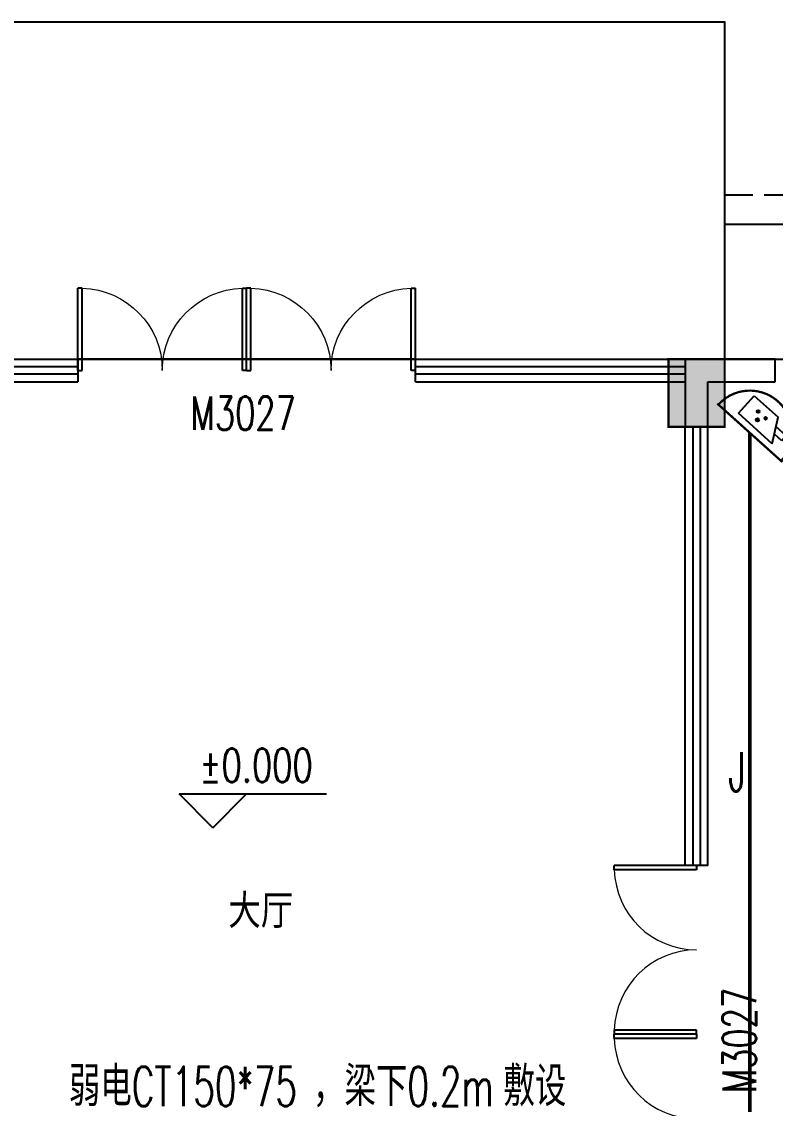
# Model space of a CAD drawing. Extents: x -6243262 to 3079315, y -2914302 to 172723.
# Drawn here: x -5821881 to -5815181, y -777382 to -767724 of the extents above; entities that cross this region are included whole.
import ezdxf
from ezdxf.enums import TextEntityAlignment as Align

# ---------------------------------------------------------------- set-up
doc = ezdxf.new("R2010")
doc.units = 0
doc.header["$LTSCALE"] = 1000
doc.linetypes.add('DASH', pattern=[0.35, 0.25, -0.1])
for name, color, linetype in [('0-柱网', 2, 'Continuous'), ('DIM_ELEV', 3, 'Continuous'), ('EQUIP-安防', 3, 'Continuous'), ('PUB_TEXT', 7, 'Continuous'), ('TEL_TEXT', 7, 'Continuous'), ('WALL', 9, 'Continuous'), ('WINDOW', 4, 'Continuous'), ('WINDOW_TEXT', 7, 'Continuous'), ('WIRE-通讯', 4, 'Continuous')]:
    doc.layers.add(name, color=color, linetype=linetype)
doc.styles.add('-宋体', font='', dxfattribs={"width": 0.8})
doc.styles.add('_TCH_DIM', font='SIMPLEX', dxfattribs={"bigfont": 'GBCBIG'})
doc.styles.add('_TCH_WINDOW', font='SIMPLEX', dxfattribs={"height": 3.5, "bigfont": 'GBCBIG'})
doc.styles.add('_TEL_DIM', font='SIMPLEX', dxfattribs={"width": 0.8, "height": 3.5, "bigfont": 'HZTXT'})
doc.styles.get('-宋体').set_extended_font_data('SimSun')

# ---------------------------------------------------------------- blocks, each defined once
blk = doc.blocks.new('1#柱网')
at = {"layer": '0-柱网'}
blk.add_hatch(color=0, dxfattribs=at).paths.add_polyline_path([(517855, 93967.2), (517855, 93367.2), (518355, 93367.2), (518355, 93967.2)])
at = {"layer": '0-柱网', "color": 0, "const_width": 20}
blk.add_lwpolyline([(517855, 93967.2), (517855, 93367.2), (518355, 93367.2), (518355, 93967.2), (517855, 93967.2)], dxfattribs=at)
blk = doc.blocks.new('$DorLib2D$00000002')
at = {"color": 0}
for p, q in [((-0.5, 0), (-0.5, 0.4875)), ((-0.475, 0.4875), (-0.5, 0.4875)), ((-0.475, 0), (-0.475, 0.4875)), ((0.475, 0), (0.475, 0.4875)), ((0.475, 0.4875), (0.5, 0.4875)), ((0.5, 0), (0.5, 0.4875)), ((-0.5, 0), (-0.475, 0)), ((0.5, 0), (0.475, 0))]:
    blk.add_line(p, q, dxfattribs=at)
at = {"color": 0, "lineweight": 13}
for centre, start, end in [((-0.4875, 0), 0, 88.53072), ((0.4875, 0), 91.46928, 180)]:
    blk.add_arc(centre, 0.4875, start, end, dxfattribs=at)
blk = doc.blocks.new('$WINLIB2D$00000001')
at = {"color": 0}
for points in [[(-0.5, 0.5), (-0.5, -0.5)], [(-0.5, 0.5), (0.5, 0.5)], [(0.5, -0.5), (0.5, 0.5)], [(0.5, 0.1667), (-0.5, 0.1667)], [(0.5, -0.1667), (-0.5, -0.1667)], [(-0.5, -0.5), (0.5, -0.5)]]:
    blk.add_lwpolyline(points, dxfattribs=at)
blk = doc.blocks.new('45645')
at = {"color": 8}
for points in [[(1310758.9, -1128913.4), (1310758.9, -1125913.4), (1319258.9, -1125913.4), (1319258.9, -1128913.4)], [(1319258.9, -1127713.4), (1336308.9, -1127713.4), (1336308.9, -1144313.4), (1320308.9, -1144313.4), (1320308.9, -1145813.4), (1314708.9, -1145813.4), (1314708.9, -1144313.4), (1299308.9, -1144313.4), (1299308.9, -1145813.4), (1293708.9, -1145813.4), (1293708.9, -1127713.4), (1310758.9, -1127713.4)]]:
    blk.add_lwpolyline(points, dxfattribs=at)
at = {"color": 8, "linetype": 'DASH'}
blk.add_lwpolyline([(1319258.9, -1127453.4), (1337330.3, -1127453.4)], dxfattribs=at)
at = {"color": 8}
blk.add_lwpolyline([(1294908.9, -1128913.4), (1335108.9, -1128913.4), (1335108.9, -1143113.4), (1319108.9, -1143113.4), (1319108.9, -1144613.4), (1315908.9, -1144613.4), (1315908.9, -1143113.4), (1298108.9, -1143113.4), (1298108.9, -1144613.4), (1294908.9, -1144613.4)], close=True, dxfattribs=at)
at = {"layer": 'DIM_ELEV', "color": 8}
for p, q in [((1314708.3, -1133077.3), (1314408.3, -1132777.3)), ((1314408.3, -1132777.3), (1315718.1, -1132777.3)), ((1314708.3, -1133077.3), (1315008.3, -1132777.3))]:
    blk.add_line(p, q, dxfattribs=at)
at = {"layer": 'WALL', "color": 8}
for p, q in [((1319008.9, -1128913.4), (1318908.9, -1128913.4)), ((1318908.9, -1128913.4), (1318908.9, -1129113.4)), ((1319708.9, -1128913.4), (1319008.9, -1128913.4)), ((1319708.9, -1129113.4), (1319708.9, -1128913.4)), ((1318908.9, -1129113.4), (1318908.9, -1129513.4)), ((1319108.9, -1129113.4), (1319708.9, -1129113.4)), ((1319108.9, -1129513.4), (1319108.9, -1129113.4)), ((1318908.9, -1129513.4), (1319108.9, -1129513.4))]:
    blk.add_line(p, q, dxfattribs=at)
at = {"layer": 'WINDOW', "color": 8}
for p, q in [((1315008.9, -1128913.4), (1313508.9, -1128913.4)), ((1316508.9, -1128913.4), (1315008.9, -1128913.4))]:
    blk.add_line(p, q, dxfattribs=at)
at = {"layer": '0-柱网', "color": 8}
blk.add_blockref('1#柱网', (800903.9, -1222880.6), dxfattribs=at)
at = {"layer": 'WINDOW', "color": 8}
ref = blk.add_blockref('$DorLib2D$00000002', (1314258.9, -1129013.4), dxfattribs=dict(at, xscale=1500, yscale=-1500, zscale=1500, rotation=180))
ref.add_attrib('A', 'M3027', (1314510.5, -1129542), dxfattribs={"layer": 'WINDOW_TEXT', "color": 8, "height": 297.5, "style": '_TCH_WINDOW', "width": 0.705882})
for name, p, xscale, yscale, zscale, rotation in [('$DorLib2D$00000002', (1315758.9, -1129013.4), 1500, -1500, 1500, 180), ('$WINLIB2D$00000001', (1312308.9, -1129013.4), -2399.999999999942, 200, -2399.999999999942, 180), ('$WINLIB2D$00000001', (1317708.9, -1129013.4), -2400.000000000058, 200, -2400.000000000058, 180), ('$WINLIB2D$00000001', (1319008.9, -1131463.4), 3900.000000002212, -200, 3900.000000002212, 90), ('$DorLib2D$00000002', (1319008.9, -1135663.4), 1500, 1500, 1500, 90)]:
    blk.add_blockref(name, p, dxfattribs=dict(at, xscale=xscale, yscale=yscale, zscale=zscale, rotation=rotation))
ref = blk.add_blockref('$DorLib2D$00000002', (1319008.9, -1134163.4), dxfattribs=dict(at, xscale=1500, yscale=1500, zscale=1500, rotation=90))
ref.add_attrib('A', 'M3027', (1319537.6, -1135437.9), dxfattribs={"layer": 'WINDOW_TEXT', "color": 8, "height": 297.5, "rotation": 90, "style": '_TCH_WINDOW', "width": 0.705882})
at = {"layer": 'DIM_ELEV', "color": 7, "style": '_TCH_DIM', "width": 0.705882}
blk.add_text('%%P0.000', height=297.5, dxfattribs=at).set_placement((1314588.1, -1132672.3))
at = {"layer": 'PUB_TEXT', "color": 8, "style": '-宋体', "width": 0.8}
blk.add_text('大厅', height=264.35, dxfattribs=at).set_placement((1314845.9, -1133941))
blk = doc.blocks.new('$equip$00002353')
for p, q in [((0.75, 0), (-0.75, 0)), ((-0.427, -0.123), (0.383, -0.123)), ((-0.427, -0.123), (-0.187, -0.543)), ((0.383, -0.123), (0.383, -0.543)), ((-0.517, -0.393), (-0.517, -0.273)), ((-0.517, -0.273), (-0.341, -0.273)), ((-0.517, -0.393), (-0.273, -0.393)), ((0.383, -0.543), (-0.187, -0.543))]:
    blk.add_line(p, q)
at = {"const_width": 0.04}
for points in [[(-0.75, 0), (-0.779, 0)], [(0.75, 0), (0.779, 0)]]:
    blk.add_lwpolyline(points, dxfattribs=at)
blk.add_lwpolyline([(0.75, 0, -1), (-0.75, 0), (0.75, 0), (0.75, 0, -1), (-0.75, 0, -1.517539)], format="xyb", dxfattribs=at)
for centre, radius in [((-0.038, -0.38), 0.024), ((0.052, -0.26), 0.03), ((0.142, -0.38), 0.024)]:
    blk.add_circle(centre, radius)
blk.add_arc((0, 0), 0.75, 180, 0)
for p in [(-0.75, 0), (0, 0), (0.75, 0), (0, -0.75)]:
    blk.add_point(p)
for points in [[(-0.059, -0.368), (-0.017, -0.368), (-0.062, -0.38), (-0.014, -0.38)], [(-0.059, -0.392), (-0.017, -0.392), (-0.062, -0.38), (-0.014, -0.38)], [(-0.05, -0.359), (-0.026, -0.359), (-0.059, -0.368), (-0.017, -0.368)], [(-0.038, -0.356), (-0.038, -0.356), (-0.05, -0.359), (-0.026, -0.359)], [(0.026, -0.245), (0.078, -0.245), (0.022, -0.26), (0.082, -0.26)], [(0.026, -0.275), (0.078, -0.275), (0.022, -0.26), (0.082, -0.26)], [(0.037, -0.234), (0.067, -0.234), (0.026, -0.245), (0.078, -0.245)], [(0.037, -0.286), (0.067, -0.286), (0.026, -0.275), (0.078, -0.275)], [(0.052, -0.23), (0.052, -0.23), (0.037, -0.234), (0.067, -0.234)], [(0.052, -0.29), (0.052, -0.29), (0.037, -0.286), (0.067, -0.286)], [(0.121, -0.368), (0.163, -0.368), (0.118, -0.38), (0.166, -0.38)], [(0.121, -0.392), (0.163, -0.392), (0.118, -0.38), (0.166, -0.38)], [(0.13, -0.359), (0.154, -0.359), (0.121, -0.368), (0.163, -0.368)], [(0.142, -0.356), (0.142, -0.356), (0.13, -0.359), (0.154, -0.359)], [(-0.05, -0.401), (-0.026, -0.401), (-0.059, -0.392), (-0.017, -0.392)], [(-0.038, -0.404), (-0.038, -0.404), (-0.05, -0.401), (-0.026, -0.401)], [(0.13, -0.401), (0.154, -0.401), (0.121, -0.392), (0.163, -0.392)], [(0.142, -0.404), (0.142, -0.404), (0.13, -0.401), (0.154, -0.401)]]:
    blk.add_solid(points)
at = {"color": 7, "style": '_TEL_DIM', "flags": 1}
blk.add_attdef('A', text='', height=0.00002, dxfattribs=at).set_placement((0, 0), align=Align.MIDDLE_CENTER)

msp = doc.modelspace()

# ---------------------------------------------------------------- linework, layer by layer
at = {"layer": 'WIRE-通讯', "linetype": 'Continuous', "const_width": 35}
msp.add_lwpolyline([(-5815407.7, -777414.9), (-5815407.7, -771377.5)], dxfattribs=at)

# ---------------------------------------------------------------- block references
at = {"layer": 'EQUIP-安防', "xscale": 499.9999999999999, "yscale": 499.9999999999999, "zscale": 499.9999999999999, "rotation": 138.0713290570045}
msp.add_blockref('$equip$00002353', (-5815407.7, -771377.5), dxfattribs=at)
at = {"layer": 'WIRE-通讯', "linetype": 'Continuous'}
msp.add_blockref('45645', (-7134890.2, 358189.8), dxfattribs=at)

# ---------------------------------------------------------------- texts
at = {"layer": 'TEL_TEXT', "style": '_TEL_DIM'}
for s, width, p in [('J', 0.64, (-5815597.2, -774564.9)), ('弱电', 0.8, (-5821462.8, -777362)), ('，梁下', 0.8, (-5819292.1, -777362)), ('敷设', 0.8, (-5817598.8, -777362)), ('CT150*75', 0.64, (-5820902.8, -777362)), ('0.2m', 0.64, (-5818452.1, -777362))]:
    msp.add_text(s, height=350, dxfattribs=dict(at, width=width)).set_placement(p)

doc.saveas('drawing.dxf')
